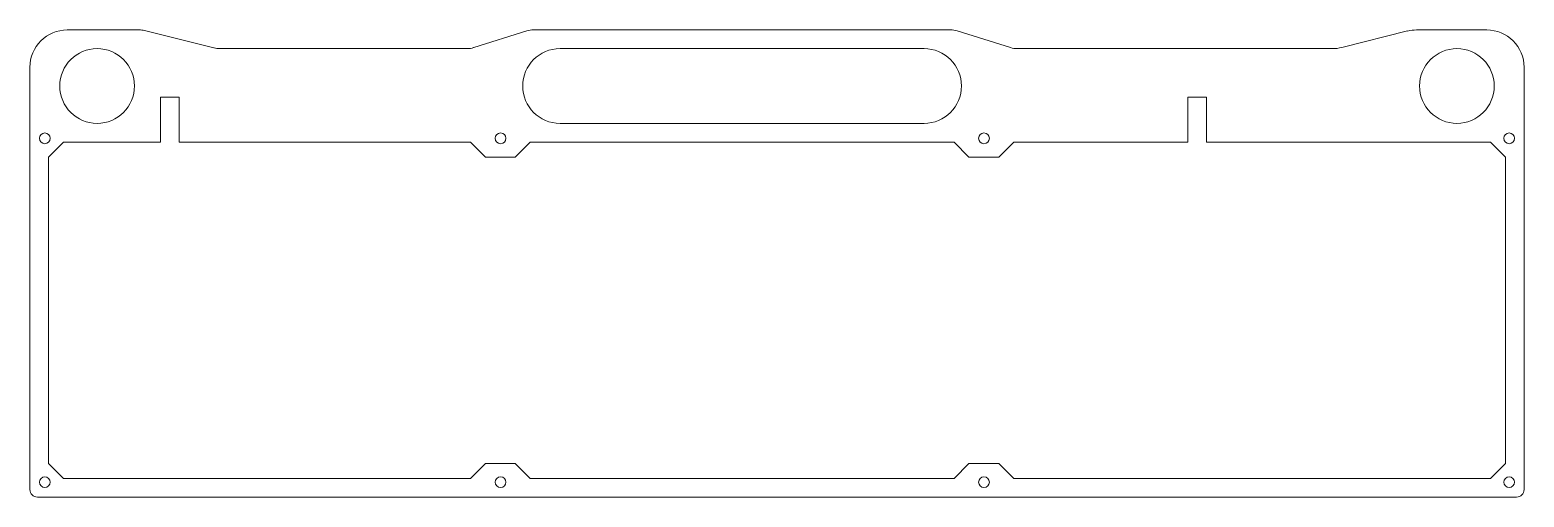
# Paper-space layout '_Top' of a CAD drawing. Header units: inches. Extents: x -3.4 to 16.6, y -2 to 4.2.
import ezdxf

# ---------------------------------------------------------------- set-up
doc = ezdxf.new("R2010")
doc.units = ezdxf.units.IN
doc.header["$MEASUREMENT"] = 0

psp = doc.layouts.new('_Top')

# ---------------------------------------------------------------- linework, layer by layer
at = {"color": 7, "linetype": 'Continuous', "lineweight": 15}
for p, q in [((-1.952, 4.219), (-2.915, 4.219)), ((-0.951, 3.978), (-1.879, 4.21)), ((3.237, 4.206), (2.525, 3.983)), ((8.908, 4.219), (3.327, 4.219)), ((9.71, 3.983), (8.997, 4.206)), ((15.025, 4.205), (14.145, 3.984)), ((16.085, 4.219), (15.146, 4.219)), ((2.435, 3.969), (-0.878, 3.969)), ((8.554, 3.969), (3.681, 3.969)), ((14.023, 3.969), (9.8, 3.969)), ((-3.415, 3.719), (-3.415, -1.931)), ((16.585, -1.931), (16.585, 3.719)), ((-1.415, 3.319), (-1.665, 3.319)), ((-1.665, 3.319), (-1.665, 2.719)), ((-1.415, 2.719), (-1.415, 3.319)), ((12.335, 3.319), (12.085, 3.319)), ((12.085, 3.319), (12.085, 2.719)), ((12.335, 2.719), (12.335, 3.319)), ((3.681, 2.969), (8.554, 2.969)), ((-2.965, 2.719), (-3.165, 2.519)), ((-1.665, 2.719), (-2.965, 2.719)), ((2.481, 2.719), (-1.415, 2.719)), ((2.681, 2.519), (2.481, 2.719)), ((3.281, 2.719), (3.081, 2.519)), ((8.954, 2.719), (3.281, 2.719)), ((9.154, 2.519), (8.954, 2.719)), ((9.754, 2.719), (9.554, 2.519)), ((12.085, 2.719), (9.754, 2.719)), ((16.135, 2.719), (12.335, 2.719)), ((16.335, 2.519), (16.135, 2.719)), ((-3.165, 2.519), (-3.165, -1.581)), ((3.081, 2.519), (2.681, 2.519)), ((9.554, 2.519), (9.154, 2.519)), ((16.335, -1.581), (16.335, 2.519)), ((-3.165, -1.581), (-2.965, -1.781)), ((2.481, -1.781), (2.681, -1.581)), ((2.681, -1.581), (3.081, -1.581)), ((3.081, -1.581), (3.281, -1.781)), ((8.954, -1.781), (9.154, -1.581)), ((9.154, -1.581), (9.554, -1.581)), ((9.554, -1.581), (9.754, -1.781)), ((16.135, -1.781), (16.335, -1.581)), ((-2.965, -1.781), (2.481, -1.781)), ((3.281, -1.781), (8.954, -1.781)), ((9.754, -1.781), (16.135, -1.781)), ((-3.315, -2.031), (16.485, -2.031))]:
    psp.add_line(p, q, dxfattribs=at)
for centre, radius in [((-2.515, 3.469), 0.5), ((15.685, 3.469), 0.5), ((-3.215, 2.769), 0.072), ((2.885, 2.769), 0.072), ((9.355, 2.769), 0.072), ((16.385, 2.769), 0.072), ((-3.215, -1.831), 0.072), ((2.885, -1.831), 0.072), ((9.355, -1.831), 0.072), ((16.385, -1.831), 0.072)]:
    psp.add_circle(centre, radius, dxfattribs=at)
for centre, radius, start, end in [((-2.915, 3.719), 0.5, 90, 180), ((-1.952, 3.919), 0.3, 75.9638, 90), ((3.327, 3.919), 0.3, 90, 107.354), ((8.908, 3.919), 0.3, 72.646, 90), ((15.146, 3.719), 0.5, 90, 104.0362), ((16.085, 3.719), 0.5, 0, 90), ((-0.878, 4.269), 0.3, 255.9638, 270), ((2.435, 4.269), 0.3, 270, 287.354), ((3.681, 3.469), 0.5, 90, 270), ((8.554, 3.469), 0.5, 270, 90), ((9.8, 4.269), 0.3, 252.646, 270), ((14.023, 4.469), 0.5, 270, 284.0362), ((-3.315, -1.931), 0.1, 180, 270), ((16.485, -1.931), 0.1, 270, 0)]:
    psp.add_arc(centre, radius, start, end, dxfattribs=at)

doc.saveas('drawing.dxf')
